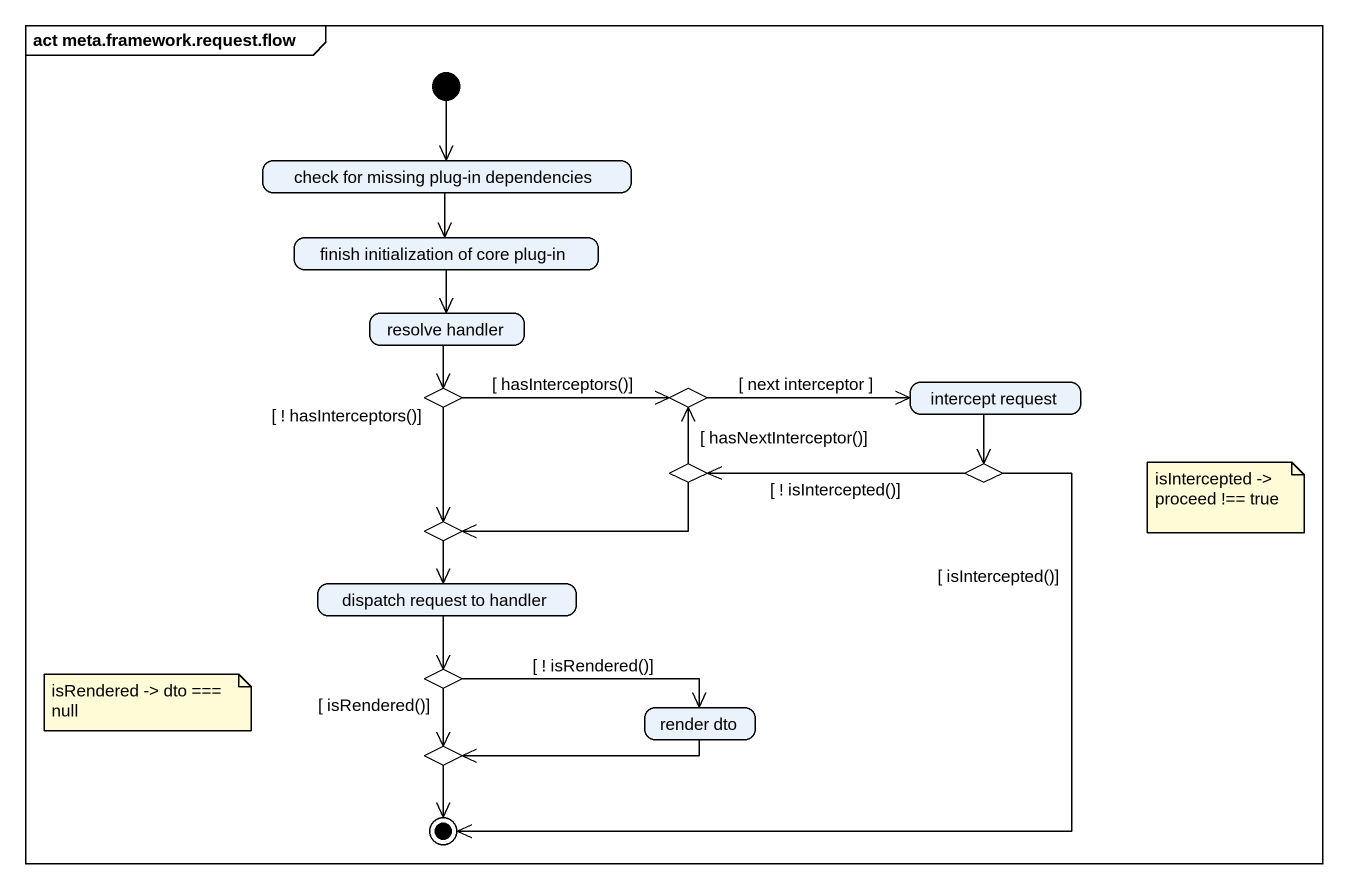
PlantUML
@startuml
mainframe act meta.framework.request.flow
hide empty description
state "check for missing plug-in dependencies" as check_for_missing_plug_in
state "finish initialization of core plug-in" as finish_initialization_of
state "resolve handler" as resolve_handler
state "intercept request" as intercept_request
state choice1 <<choice>>
state choice2 <<choice>>
state choice3 <<choice>>
state choice4 <<choice>>
state choice5 <<choice>>
state "dispatch request to handler" as dispatch_request_to_handler
state choice6 <<choice>>
state "render dto" as render_dto
state choice7 <<choice>>
[*] --> check_for_missing_plug_in
check_for_missing_plug_in --> finish_initialization_of
finish_initialization_of --> resolve_handler
resolve_handler --> choice1
intercept_request --> choice5
choice1 -right-> choice2 : [ hasInterceptors()]
choice1 --> choice3 : [ ! hasInterceptors()]
choice2 -right-> intercept_request : [ next interceptor ]
choice3 --> dispatch_request_to_handler
choice4 -up-> choice2 : [ hasNextInterceptor()]
choice4 -left-> choice3
choice5 -left-> choice4 : [ ! isIntercepted()]
dispatch_request_to_handler --> choice6
choice6 -right-> render_dto : [ ! isRendered()]
choice6 --> choice7 : [ isRendered()]
render_dto -left-> choice7
choice5 --> [*] : [ isIntercepted()]
choice7 --> [*]
note as N1
  isIntercepted -> proceed !== true
end note
note as N2
  isRendered -> dto === null
end note
@enduml
